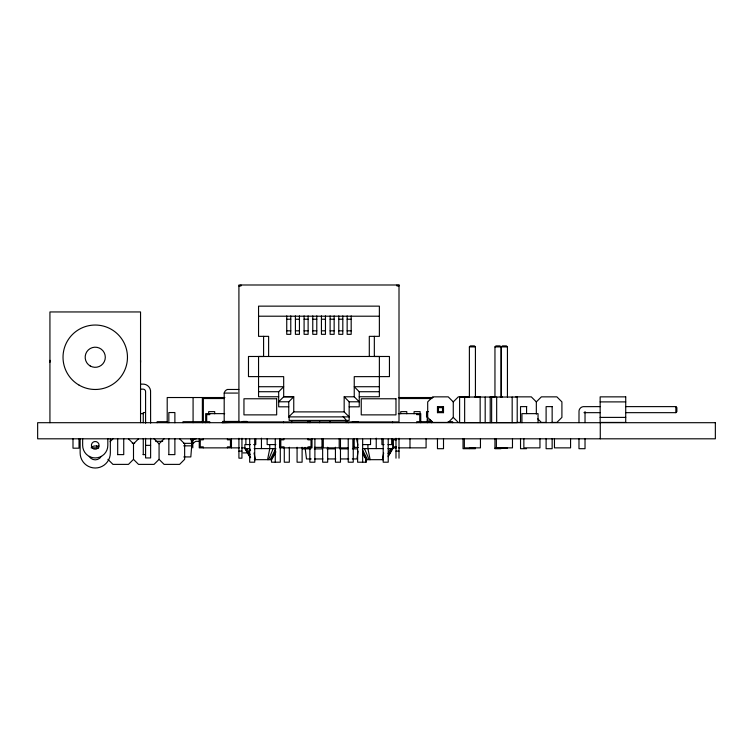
<?xml version="1.0" encoding="UTF-8"?>
<svg xmlns="http://www.w3.org/2000/svg" width="753" height="753" viewBox="0 0 753 753"><rect width="100%" height="100%" fill="white"/><g stroke="black" fill="none" stroke-linecap="round" stroke-linejoin="round"><path stroke-width="1.13" d="M190.82 438.811L191.893 443.338L190.82 456.93L183.788 456.93M358.108 451.113L356.988 458.944L352.291 458.944M267.569 459.678L269.762 448.6L269.762 444.581M382.355 459.678L383.663 453.033M268.595 459.678L273.207 448.6M270.195 459.678L275.862 448.6L254.185 448.6M388.068 453.635L390.638 448.6M271.212 459.678L275.805 451.621M388.284 455.65L392.304 448.6M388.877 454.643L390.026 452.628M391.174 450.614L392.332 448.6M275.72 452.628L271.56 459.678L254.354 459.678M388.124 456.657L392.887 448.6L392.887 444.581L387.983 444.581M110.089 441.682L112.959 438.811M107.924 459.349L112.959 464.385L128.462 464.385L133.497 459.349L133.497 443.846L138.533 438.811M179.609 438.811L184.645 443.846L184.645 459.349L179.609 464.385L164.107 464.385L159.071 459.349L159.071 443.846L164.107 438.811M159.071 459.349L154.036 464.385L138.533 464.385L133.497 459.349M258.552 391.72L278.685 391.72L283.683 386.722L258.552 386.722M288.757 401.782L293.755 396.793L283.683 396.756L278.685 401.782L288.757 401.782L288.757 416.889L349.166 416.889L344.168 411.891L293.755 411.891L288.757 416.889M469.383 397.038L469.383 346.898L470.39 345.891L474.418 345.891L475.425 346.898L475.425 397.038M494.956 397.038L494.956 346.898L495.963 345.891L499.992 345.891L500.999 346.898L500.999 397.038M501.394 397.038L501.394 346.898L502.402 345.891L506.43 345.891L507.437 346.898L507.437 397.038M437.465 412.663L438.472 411.656L442.5 411.656L443.508 412.663L437.465 412.663L437.465 406.62L443.508 406.62L443.508 412.663M437.465 406.62L438.472 407.627L442.5 407.627L443.508 406.62M453.268 401.895L448.233 396.859L432.73 396.859L427.695 401.895L427.695 417.397L432.73 422.433L448.233 422.433L453.268 417.397L453.268 401.895L458.304 396.859L469.383 396.859M536.334 414.075L536.334 401.895L541.369 396.859L556.872 396.859L561.907 401.895L561.907 417.397L556.872 422.433L551.337 422.433M625.724 412.663L675.865 412.663L676.872 411.656L676.872 407.627L675.865 406.62L625.724 406.62M192.043 440.994L193.568 439.752A4.16 4.16 0 0 1 196.204 438.811M192.081 444.214L195.234 441.644A1.647 1.647 0 0 1 196.109 441.333L199.63 441.324M359.237 396.756L379.371 396.756L379.371 356.48L258.552 356.498L258.552 396.756L278.685 396.756M238.917 285.999L240.932 285.999L240.932 284.992M399.005 285.999L396.991 285.999L396.991 284.992M258.552 316.204L379.371 316.204M286.742 319.225L290.771 319.225M295.411 319.225L299.44 319.225M304.09 319.225L308.118 319.225M312.768 319.225L316.787 319.225M321.437 319.225L325.465 319.225M330.115 319.225L334.144 319.225M338.784 319.225L342.813 319.225M347.152 319.225L351.18 319.225M286.742 330.831L290.771 330.831M295.411 330.831L299.44 330.831M304.09 330.831L308.118 330.831M312.768 330.831L316.787 330.831M321.437 330.831L325.465 330.831M330.115 330.831L334.144 330.831M338.784 330.831L342.813 330.831M347.152 330.831L351.18 330.831M469.383 346.898L475.425 346.898M494.956 346.898L500.999 346.898M501.394 346.898L507.437 346.898M140.547 384.105L144.049 384.162A7.558 7.558 0 0 1 150.562 390.675L150.619 423.111M379.371 386.722L354.239 386.722L359.237 391.72L379.371 391.72M140.547 389.141L143.07 389.141A2.513 2.513 0 0 1 145.583 391.654L145.583 423.177M238.823 389.47L227.406 389.47A5.083 5.045 -90 0 0 224.187 393.075L224.187 421.445M224.187 393.075L237.637 393.075M344.168 396.793L354.239 396.793L359.237 401.782L349.166 401.782L344.168 396.793L344.168 411.891M474.616 396.859L480.15 396.859M490.222 396.859L494.655 396.859M500.19 396.859L502.402 396.859M515.796 396.859L531.298 396.859L536.334 401.895M224.846 397.528L167.204 397.528L167.204 422.697M398.949 397.528L433.079 397.528M224.479 398.535L203.366 398.535L203.366 421.689L205.72 421.689M399.222 398.535L432.062 398.535M600.15 401.895L625.724 401.895M526.78 406.62L520.53 406.62L520.53 422.584M552.354 406.62L546.104 406.62L546.104 422.584M600.15 406.62L583.217 406.658A4.876 4.876 0 0 0 579.019 410.856L578.982 422.584M288.757 406.818L278.685 406.818L278.685 391.72M349.166 406.818L359.237 406.818L359.237 391.72M428.551 411.627L426.537 411.627L426.537 416.927L427.544 416.927M145.282 412.54L143.268 412.54L143.268 422.762M583.952 412.663L600.15 412.663M140.98 413.642L143.277 413.642M224.676 413.642L205.691 413.642L205.691 422.697M398.309 413.642L420.748 413.642L420.748 422.697M600.15 417.397L625.724 417.397M427.271 420.099L430.575 420.099M239.369 421.445L222.53 421.445L222.53 422.254M242.88 421.445L246.909 421.445M427.271 421.558L431.676 421.558M167.204 421.689L157.142 421.689L157.142 422.697M193.079 421.689L183.007 421.689L183.007 422.697M194.086 421.689L202.369 421.689M307.751 421.689L310.095 421.689M352.319 421.689L358.183 421.689M420.334 421.689L427.855 421.689M448.12 421.689L452.638 421.689L452.544 422.697M427.271 421.84L431.676 421.84M239.35 422.207L222.201 422.697M240.847 422.254L246.937 422.254M516.906 422.433L520.229 422.433M545.803 422.433L541.369 422.433L537.774 418.837M155.692 441.324L162.657 441.324M132.293 443.338L134.636 443.338M183.713 443.338L191.893 443.338M250.429 444.581L244.876 444.581L244.876 448.6L250.231 457.664M253.657 444.581L255.766 444.581L255.766 438.914M275.862 444.581L267.146 444.581L267.146 438.914M362.739 444.581L370.542 444.581L370.542 438.914M384.039 444.581L381.922 444.581L381.922 438.914M145.583 445.352L150.619 445.352M183.713 445.851L191.893 445.851M314.425 447.367L322.613 447.367M353.035 447.367L358.428 447.367M91.094 447.866L96.855 447.866L96.855 445.607M239.36 447.866L199.244 447.866L199.244 438.811M241.666 447.866L245.111 447.866M339.819 447.866L347.867 447.866M392.36 447.866L396.389 447.866L396.389 446.858L393.367 446.858L393.367 439.818L396.389 439.818L396.389 438.811M398.685 447.866L426.085 447.866L426.085 438.811M469.383 448.186L475.425 448.186M494.956 448.186L500.999 448.186M501.394 448.186L507.437 448.186M244.876 448.6L249.714 448.6L250.561 450.614M362.739 448.6L383.503 448.6M387.983 448.6L392.887 448.6M469.081 448.703L463.039 448.703L463.039 438.481M469.383 448.703L475.425 448.703M500.999 448.703L494.956 448.703L494.956 438.481M526.573 448.703L520.53 448.703L520.53 438.481M302.461 448.873L310.838 448.873M314.293 448.873L322.378 448.873M326.99 448.873L335.066 448.873M339.678 448.873L347.764 448.873M352.376 448.873L356.988 448.873M238.917 451.122L241.939 451.122M395.984 451.122L399.005 451.122M242.984 452.901L247.417 452.901M117.477 454.614L123.737 454.614L123.737 438.66M143.051 454.614L145.282 454.614M168.625 454.614L174.884 454.614L174.884 438.66M311.196 458.944L306.499 458.944L305.069 447.367M314.716 458.944L322.943 458.944M327.64 458.944L335.857 458.944M340.554 458.944L348.771 458.944M383.409 459.678L366.203 459.678L362.635 453.635M366.043 458.746L366.043 462.201L357.619 462.201L357.619 439.187M453.268 417.397L458.304 422.433M154.036 438.811L159.071 443.846M128.462 438.811L133.497 443.846M343.123 416.343L348.225 422.772M362.513 452.628L366.542 459.678L363.68 454.643M246.608 450.614L245.459 448.6L250.608 457.664L247.756 452.628M362.381 449.607L367.539 459.678M247.088 448.6L250.175 454.643M364.49 448.6L369.13 459.678M356.546 438.811L357.957 445.23M370.147 459.678L367.925 448.6L367.925 444.581M254.034 453.033L255.371 459.678M365.619 458.841L366.043 462.201M675.865 406.62L675.865 412.663M600.273 422.697L600.273 438.811M585.025 411.59L585.025 422.584M585.025 438.481L585.025 448.703L578.982 448.703L578.982 438.481M570.567 438.811L570.567 447.866L554.462 447.866L554.462 438.811M552.147 406.62L552.147 422.584M552.147 438.481L552.147 448.703L546.104 448.703L546.104 438.481M539.957 438.811L539.957 447.866L523.853 447.866L523.853 438.811M538.047 422.697L538.047 413.642L521.933 413.642L521.933 422.697M526.573 406.62L526.573 413.613M512.473 438.811L512.473 447.866L496.368 447.866L496.368 438.811M512.172 397.038L512.172 422.612M496.669 397.038L496.669 422.612M491.634 397.038L491.634 422.612M490.222 397.038L490.222 422.612M485.186 397.038L485.186 422.612M480.452 438.811L480.452 447.866L464.347 447.866L464.347 438.811M480.15 397.038L480.15 422.612M464.648 397.038L464.648 422.612M443.508 438.481L443.508 448.703L437.465 448.703L437.465 438.481M442.5 407.627L442.5 411.656M438.472 407.627L438.472 411.656M431.676 421.049L431.676 422.734M427.271 413.999L427.271 422.734M420.118 413.745L420.118 411.627L414.075 411.627L414.075 413.745M416.72 413.642L416.72 414.639L419.741 414.639L419.741 421.689L416.72 421.689L416.72 422.697M409.98 438.811L409.98 447.866M406.789 413.745L406.789 411.627L400.747 411.627L400.747 413.745M399.005 438.274L399.005 458.172M395.984 438.274L395.984 458.172M392.558 421.689L392.558 422.697M392.36 438.811L392.36 444.468M391.88 438.914L391.88 444.581M388.228 439.187L388.228 462.201L383.192 462.201L383.192 439.187M376.236 438.161L376.236 448.6M374.335 336.346L374.335 356.48L389.442 356.48L389.442 376.613L354.239 376.651L354.239 396.793M369.299 356.48L369.299 336.346L379.371 336.346L379.371 306.142L258.552 306.142L258.552 336.346L268.614 336.346L268.614 356.48M362.654 439.187L362.654 462.201M354.202 438.811L354.202 447.866M353.251 439.187L353.251 462.201L348.225 462.201L348.225 439.187M353.195 439.818L353.195 446.858M351.18 315.893L351.18 334.332L347.152 334.332L347.152 315.893M349.166 401.782L349.166 420.409L289.143 420.409L289.143 416.381M346.145 421.689L346.145 422.697M342.813 315.893L342.813 334.332L338.784 334.332L338.784 315.893M340.469 439.187L340.469 462.201L335.433 462.201L335.433 447.235M339.198 438.811L339.198 447.866L323.084 447.866L323.084 438.811M334.144 315.893L334.144 334.332L330.115 334.332L330.115 315.893M330.03 421.689L330.03 422.697M327.677 447.235L327.677 462.201L322.651 462.201L322.651 439.187M325.465 315.893L325.465 334.332L321.437 334.332L321.437 315.893M321.983 438.811L321.983 447.866M319.667 421.689L319.667 422.697M316.787 315.893L316.787 334.332L312.768 334.332L312.768 315.893M314.895 439.187L314.895 462.201L309.86 462.201L309.86 447.235M312.015 438.811L312.015 447.866L279.796 447.866L279.796 438.811M309.944 421.304L309.944 422.734M308.118 315.893L308.118 334.332L304.09 334.332L304.09 315.893M307.986 438.811L307.986 439.818L311.008 439.818L311.008 446.858L307.986 446.858L307.986 447.866M307.883 421.689L307.883 422.697M302.104 447.235L302.104 462.201L297.077 462.201L297.077 447.235M299.44 315.893L299.44 334.332L295.411 334.332L295.411 315.893M293.755 411.891L293.755 396.756L283.683 396.793L283.683 376.651L248.481 376.613L248.481 356.48L263.588 356.48L263.588 336.346M291.778 421.689L291.778 422.697M290.771 315.893L290.771 334.332L286.742 334.332L286.742 315.893M289.321 447.235L289.321 462.201L284.286 462.201L284.286 447.235M283.825 438.811L283.825 439.818L280.803 439.818L280.803 446.858L283.825 446.858L283.825 447.866M283.523 421.689L283.523 422.697M280.295 439.187L280.295 462.201L271.504 462.201L271.504 458.746M275.259 439.187L275.259 462.201M261.451 438.161L261.451 448.6M254.721 439.187L254.721 462.201L249.685 462.201L249.685 439.187M245.883 438.914L245.883 444.581M241.939 438.274L241.939 458.172L238.917 458.172L238.917 438.274M231.463 438.811L231.463 447.866M227.434 438.811L227.434 439.818L230.456 439.818L230.456 446.858L227.434 446.858L227.434 447.866M214.699 413.745L214.699 411.627L208.656 411.627L208.656 413.745M209.72 413.642L209.72 414.639L206.698 414.639L206.698 421.689L209.72 421.689L209.72 422.697M203.272 438.811L203.272 439.818L200.251 439.818L200.251 446.858L203.272 446.858L203.272 447.866M202.369 397.528L202.369 422.697M193.079 397.528L193.079 422.697M192.806 438.811L192.806 447.866M174.884 422.762L174.884 412.54L168.841 412.54L168.841 422.762M168.841 438.66L168.841 454.614M150.619 438.331L150.619 457.937L145.583 457.937L145.583 438.35M143.268 438.66L143.268 454.614M140.547 422.697L140.547 311.949L49.933 311.949L49.933 422.697M117.694 438.66L117.694 454.614M110.343 438.905L110.343 452.901A15.107 15.107 0 0 1 95.245 468.008A15.107 15.107 0 0 1 80.138 452.901L80.138 438.905M107.83 438.557L107.83 445.352A12.585 12.585 0 0 1 95.245 457.937A12.585 12.585 0 0 1 82.651 445.352L82.651 438.557M98.568 445.861L98.568 448.186M79.027 438.886L79.027 448.186L72.994 448.186L72.994 438.886M49.933 362.287A45.312 45.312 0 0 1 49.98 360.311M140.51 360.311A45.312 45.312 0 0 1 140.547 362.287M101.26 456.374A6.946 6.946 0 0 1 89.221 456.374M91.772 446.887A6.946 6.946 0 0 1 98.718 446.887M399.005 284.992L238.917 284.992L238.917 421.925L399.005 421.925L399.005 284.992M625.724 396.859L600.15 396.859L600.15 422.433L625.724 422.433L625.724 396.859M517.207 397.038L459.612 397.038L459.612 422.612L517.207 422.612L517.207 397.038M276.671 398.77L243.953 398.77L243.953 414.875L276.671 414.875L276.671 398.77M395.984 398.77L361.242 398.77L361.242 414.875L395.984 414.875L395.984 398.77M715.35 422.697L37.65 422.697L37.65 438.811L715.35 438.811L715.35 422.697M79.131 385.159A32.219 32.219 0 0 0 127.464 357.251A32.219 32.219 0 0 0 79.131 329.353A32.219 32.219 0 0 0 79.131 385.159M90.209 365.977A10.071 10.071 0 0 0 105.307 357.251A10.071 10.071 0 0 0 90.209 348.535A10.071 10.071 0 0 0 90.209 365.977M93.316 448.694A3.859 3.859 0 0 0 99.095 445.352A3.859 3.859 0 0 0 93.316 442.011A3.859 3.859 0 0 0 93.316 448.694"/></g></svg>
